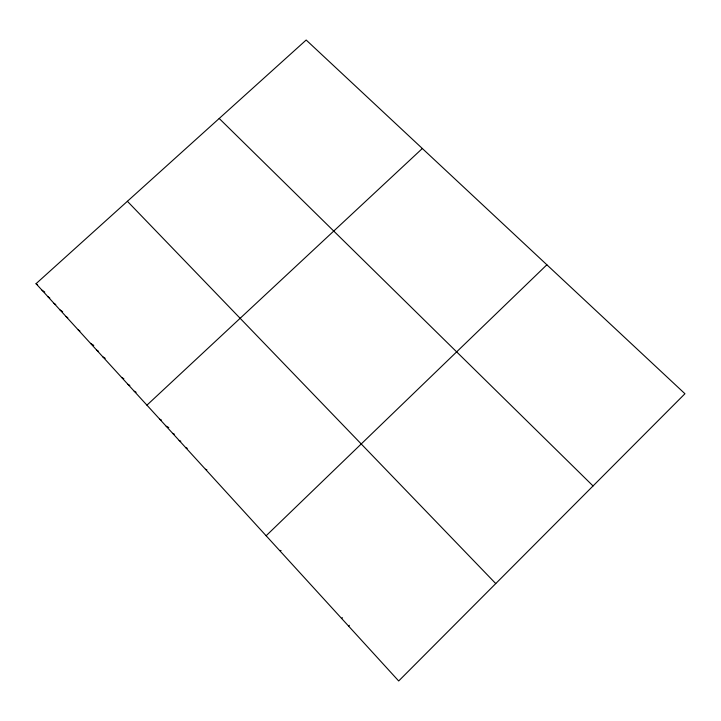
<?xml version="1.0" encoding="UTF-8"?>
<svg xmlns="http://www.w3.org/2000/svg" width="721" height="721" viewBox="0 0 721 721"><rect width="100%" height="100%" fill="white"/><g stroke="black" fill="none" stroke-linecap="round" stroke-linejoin="round"><path stroke-width="1.08" d="M348.631 626.134L349.37 625.305M266.13 535.757L546.869 264.796M146.931 405.166L422.335 148.499M341.592 618.429L342.412 617.681M36.05 283.686L306.173 40.025L684.95 393.738L398.686 680.975L36.05 283.686L37.546 284.723M279.604 550.511L281.055 550.502M205.431 469.263L206.9 469.804M185.694 447.633L187.28 448.327M179.169 440.486L180.8 441.225M172.67 433.366L174.338 434.15M166.2 426.273L168.759 427.517M159.747 419.207L161.495 420.091M134.214 391.233L136.125 392.296M127.896 384.311L129.843 385.42M121.606 377.416L123.841 378.705M102.869 356.895L105.23 358.337M96.677 350.109L98.281 351.1M90.504 343.349L93.766 345.395M78.238 329.903L79.923 330.993M66.071 316.573L67.801 317.718M60.014 309.94L62.664 311.706M53.994 303.343L55.778 304.55M47.983 296.764L49.803 297.998M42.007 290.212L44.774 292.113M219.202 118.469L593.05 485.954M127.392 201.294L495.751 583.577"/></g></svg>
